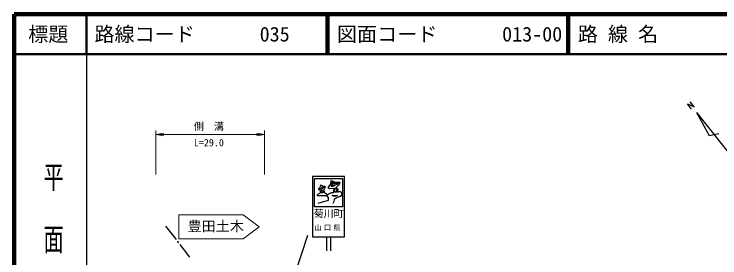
# Model space of a CAD drawing. Units: millimetres, scale not verified. Extents: x 40000 to 680000, y 20000 to 380000.
# Drawn here: x 40000 to 215745, y 319232 to 380000 of the extents above; entities that cross this region are included whole.
import ezdxf
from ezdxf.enums import TextEntityAlignment as Align

# ---------------------------------------------------------------- set-up
doc = ezdxf.new("R2010")
doc.units = ezdxf.units.MM
doc.header["$LTSCALE"] = 1000
for name, color, linetype, lineweight in [('M-BMK-HTXT', 7, 'Continuous', 13), ('M-BMK-ROW', 30, 'Continuous', 25), ('M-BMK-SRVR', 3, 'Continuous', 25), ('M-STR-HTXT', 7, 'Continuous', 13), ('M-STR-STRC', 7, 'Continuous', 25), ('M-TTL', 2, 'Continuous', 140), ('M-TTL-BAND', 7, 'Continuous', 25), ('M-TTL-LINE', 7, 'Continuous', 50)]:
    doc.layers.add(name, color=color, linetype=linetype, lineweight=lineweight)
doc.layers.add('M-TTL-TXT', color=7, linetype='Continuous')
doc.styles.add('@ＭＳ ゴシック', font='')
doc.styles.add('ＭＳ ゴシック', font='')
doc.styles.get('@ＭＳ ゴシック').set_extended_font_data('@MS Gothic')
doc.styles.get('ＭＳ ゴシック').set_extended_font_data('MS Gothic')

# ---------------------------------------------------------------- blocks, each defined once
blk = doc.blocks.new('open_arrow')
at = {"color": 0, "linetype": 'Continuous', "lineweight": -2}
blk.add_lwpolyline([(7.5, 1.25), (0, 0), (7.5, -1.25)], dxfattribs=at)

msp = doc.modelspace()

# ---------------------------------------------------------------- linework, layer by layer
at = {"layer": 'M-BMK-HTXT'}
for p, q in [((81000, 324000), (81000, 330000)), ((81000, 330000), (97000, 330000)), ((97000, 330000), (101000, 327000)), ((101000, 327000), (97000, 324000)), ((97000, 324000), (81000, 324000))]:
    msp.add_line(p, q, dxfattribs=at)
at = {"layer": 'M-BMK-ROW'}
for p, q in [((77725, 327138), (80318, 323782)), ((80624, 323387), (80929, 322991)), ((81235, 322595), (83681, 319430))]:
    msp.add_line(p, q, dxfattribs=at)
at = {"layer": 'M-BMK-SRVR'}
for p, q in [((208675, 356317), (207642, 357620)), ((207642, 357620), (209354, 356849)), ((209354, 356849), (208310, 358152)), ((209914, 355510), (213085, 349775)), ((209914, 355510), (226643, 334401)), ((213085, 349775), (215442, 350269))]:
    msp.add_line(p, q, dxfattribs=at)
at = {"layer": 'M-STR-HTXT'}
for p, q in [((75257, 340000), (75257, 351000)), ((75257, 350000), (102318, 350000)), ((102318, 340000), (102318, 351000))]:
    msp.add_line(p, q, dxfattribs=at)
at = {"layer": 'M-STR-STRC'}
for p, q in [((122277, 339498), (114277, 339498)), ((114277, 339498), (114277, 324498)), ((122277, 324498), (122277, 339498)), ((114777, 331998), (114777, 338998)), ((114777, 338998), (121777, 338998)), ((118286, 336894), (118842, 337604)), ((118842, 337604), (118949, 338540)), ((118949, 338540), (120026, 338090)), ((119044, 337268), (119415, 337481)), ((119162, 337986), (119051, 337884)), ((119051, 337884), (119051, 337536)), ((119051, 337536), (119296, 337663)), ((119296, 337663), (119162, 337986)), ((119217, 338223), (119462, 337797)), ((119714, 338049), (119217, 338223)), ((119415, 337481), (119565, 337157)), ((119462, 337797), (119746, 337923)), ((119904, 337781), (119588, 337607)), ((119588, 337607), (119770, 337292)), ((119746, 337923), (119714, 338049)), ((119770, 337292), (120393, 337591)), ((120354, 337805), (119904, 337781)), ((120026, 338090), (120890, 338173)), ((120701, 337978), (120354, 337805)), ((120393, 337591), (120741, 337836)), ((120741, 337836), (120701, 337978)), ((120973, 337616), (120748, 337320)), ((120890, 338173), (121080, 337995)), ((121080, 337995), (120973, 337616)), ((121777, 338998), (121777, 331998)), ((115918, 336491), (116214, 336799)), ((115918, 336266), (115918, 336491)), ((116095, 336089), (115918, 336266)), ((116308, 336018), (116095, 336089)), ((116148, 336383), (116290, 336547)), ((116311, 336362), (116148, 336383)), ((116214, 336799), (116356, 337415)), ((116273, 335461), (116308, 336018)), ((116290, 336547), (116311, 336362)), ((116356, 337415), (116817, 337095)), ((116486, 335473), (116510, 336041)), ((116500, 336378), (116916, 336636)), ((116506, 336615), (116500, 336378)), ((116795, 336789), (116506, 336615)), ((116510, 336041), (116616, 336101)), ((116616, 336101), (116888, 335828)), ((116911, 336789), (116795, 336789)), ((116817, 337095), (117338, 337143)), ((116888, 335828), (116900, 335449)), ((116916, 336636), (116911, 336789)), ((117315, 336503), (117007, 336231)), ((117007, 336231), (117184, 335840)), ((117016, 336947), (117169, 336952)), ((117016, 336883), (117016, 336947)), ((117179, 336878), (117016, 336883)), ((117169, 336952), (117179, 336878)), ((117184, 335840), (117184, 335520)), ((117433, 336918), (117315, 336503)), ((117338, 337143), (117433, 336918)), ((118309, 336633), (118286, 336894)), ((118570, 336468), (118309, 336633)), ((119505, 336491), (118570, 336468)), ((119044, 337063), (119044, 337268)), ((119383, 337063), (119044, 337063)), ((119565, 337157), (119383, 337063)), ((119706, 336610), (119505, 336491)), ((119624, 335544), (119706, 336610)), ((119884, 335603), (119884, 336622)), ((119884, 336622), (120287, 336420)), ((120275, 336858), (120121, 336787)), ((120121, 336787), (120571, 336408)), ((120748, 337320), (120275, 336858)), ((120287, 336420), (120275, 335639)), ((120571, 336408), (120512, 335639)), ((120512, 335639), (121139, 335887)), ((121139, 335887), (121459, 335591)), ((115556, 334674), (115574, 334976)), ((117936, 334674), (115556, 334674)), ((115574, 334976), (115870, 335295)), ((115870, 335295), (116273, 335461)), ((116900, 335449), (116486, 335473)), ((117184, 335520), (117694, 335319)), ((117694, 335319), (118144, 334964)), ((118309, 334194), (117936, 334674)), ((118144, 334964), (118333, 335224)), ((118274, 333644), (118309, 334194)), ((118333, 335224), (119067, 335509)), ((119067, 335509), (119624, 335544)), ((119174, 334774), (120488, 334763)), ((119766, 334514), (119174, 334774)), ((120405, 334313), (119718, 333827)), ((120488, 334763), (119766, 334514)), ((120275, 335639), (119884, 335603)), ((121175, 334573), (120405, 334313)), ((121577, 334763), (121175, 334573)), ((121459, 335591), (121577, 334763)), ((115734, 332862), (118274, 333644)), ((119576, 333283), (119363, 332809)), ((119718, 333827), (119576, 333283)), ((121777, 331998), (114777, 331998)), ((100811, 287611), (113129, 324869)), ((114277, 324498), (122277, 324498)), ((117777, 324498), (117777, 320998)), ((118777, 324498), (118777, 320998))]:
    msp.add_line(p, q, dxfattribs=at)
at = {"layer": 'M-TTL'}
for p, q in [((40000, 380000), (40000, 20000)), ((680000, 380000), (40000, 380000))]:
    msp.add_line(p, q, dxfattribs=at)
at = {"layer": 'M-TTL-BAND'}
msp.add_line((58000, 370000), (58000, 20000), dxfattribs=at)
at = {"layer": 'M-TTL-LINE'}
for p, q in [((58000, 380000), (58000, 370000)), ((117750, 380000), (117750, 370000)), ((118250, 380000), (118250, 370000)), ((177750, 380000), (177750, 370000)), ((178250, 380000), (178250, 370000)), ((40000, 370000), (680000, 370000))]:
    msp.add_line(p, q, dxfattribs=at)

# ---------------------------------------------------------------- block references
at = {"layer": 'M-STR-HTXT', "xscale": 267, "yscale": 267}
msp.add_blockref('open_arrow', (75257, 350000), dxfattribs=at)
at = {"layer": 'M-STR-HTXT', "xscale": 267, "yscale": 267, "rotation": 180}
msp.add_blockref('open_arrow', (102318, 350000), dxfattribs=at)

# ---------------------------------------------------------------- texts
at = {"layer": 'M-BMK-HTXT', "style": 'ＭＳ ゴシック'}
msp.add_text('豊田土木', height=2566, dxfattribs=at).set_placement((90214, 327135), align=Align.MIDDLE_CENTER)
at = {"layer": 'M-STR-HTXT', "style": 'ＭＳ ゴシック'}
msp.add_text('側\u3000溝', height=1833, dxfattribs=at).set_placement((88500, 352000), align=Align.MIDDLE_CENTER)
msp.add_text('L=29.0', height=1833, dxfattribs=at).set_placement((88500, 346500), align=Align.BOTTOM_CENTER)
at = {"layer": 'M-STR-STRC', "style": 'ＭＳ ゴシック'}
msp.add_text('菊川町', height=1833, dxfattribs=at).set_placement((118313, 330272), align=Align.MIDDLE_CENTER)
at = {"layer": 'M-STR-STRC', "insert": (118287, 326702), "char_height": 1320, "attachment_point": 5, "style": 'ＭＳ ゴシック'}
msp.add_mtext('\\T1.28;山口県', dxfattribs=at)
at = {"layer": 'M-TTL-BAND', "style": '@ＭＳ ゴシック', "width": 1.55}
msp.add_text('平  面  図', height=3666, rotation=270, dxfattribs=at).set_placement((49777, 323975), align=Align.MIDDLE_CENTER)
at = {"layer": 'M-TTL-TXT', "style": 'ＭＳ ゴシック'}
msp.add_text('標題', height=3666, dxfattribs=at).set_placement((48500, 375000), align=Align.MIDDLE_CENTER)
for s, p in [('路線コード', (60000, 375000)), ('035', (101142, 375000)), ('図面コード', (120380, 375000)), ('013-00', (161521, 375000)), ('路 線 名', (180380, 375000))]:
    msp.add_text(s, height=3666, dxfattribs=at).set_placement(p, align=Align.MIDDLE_LEFT)

doc.saveas('drawing.dxf')
